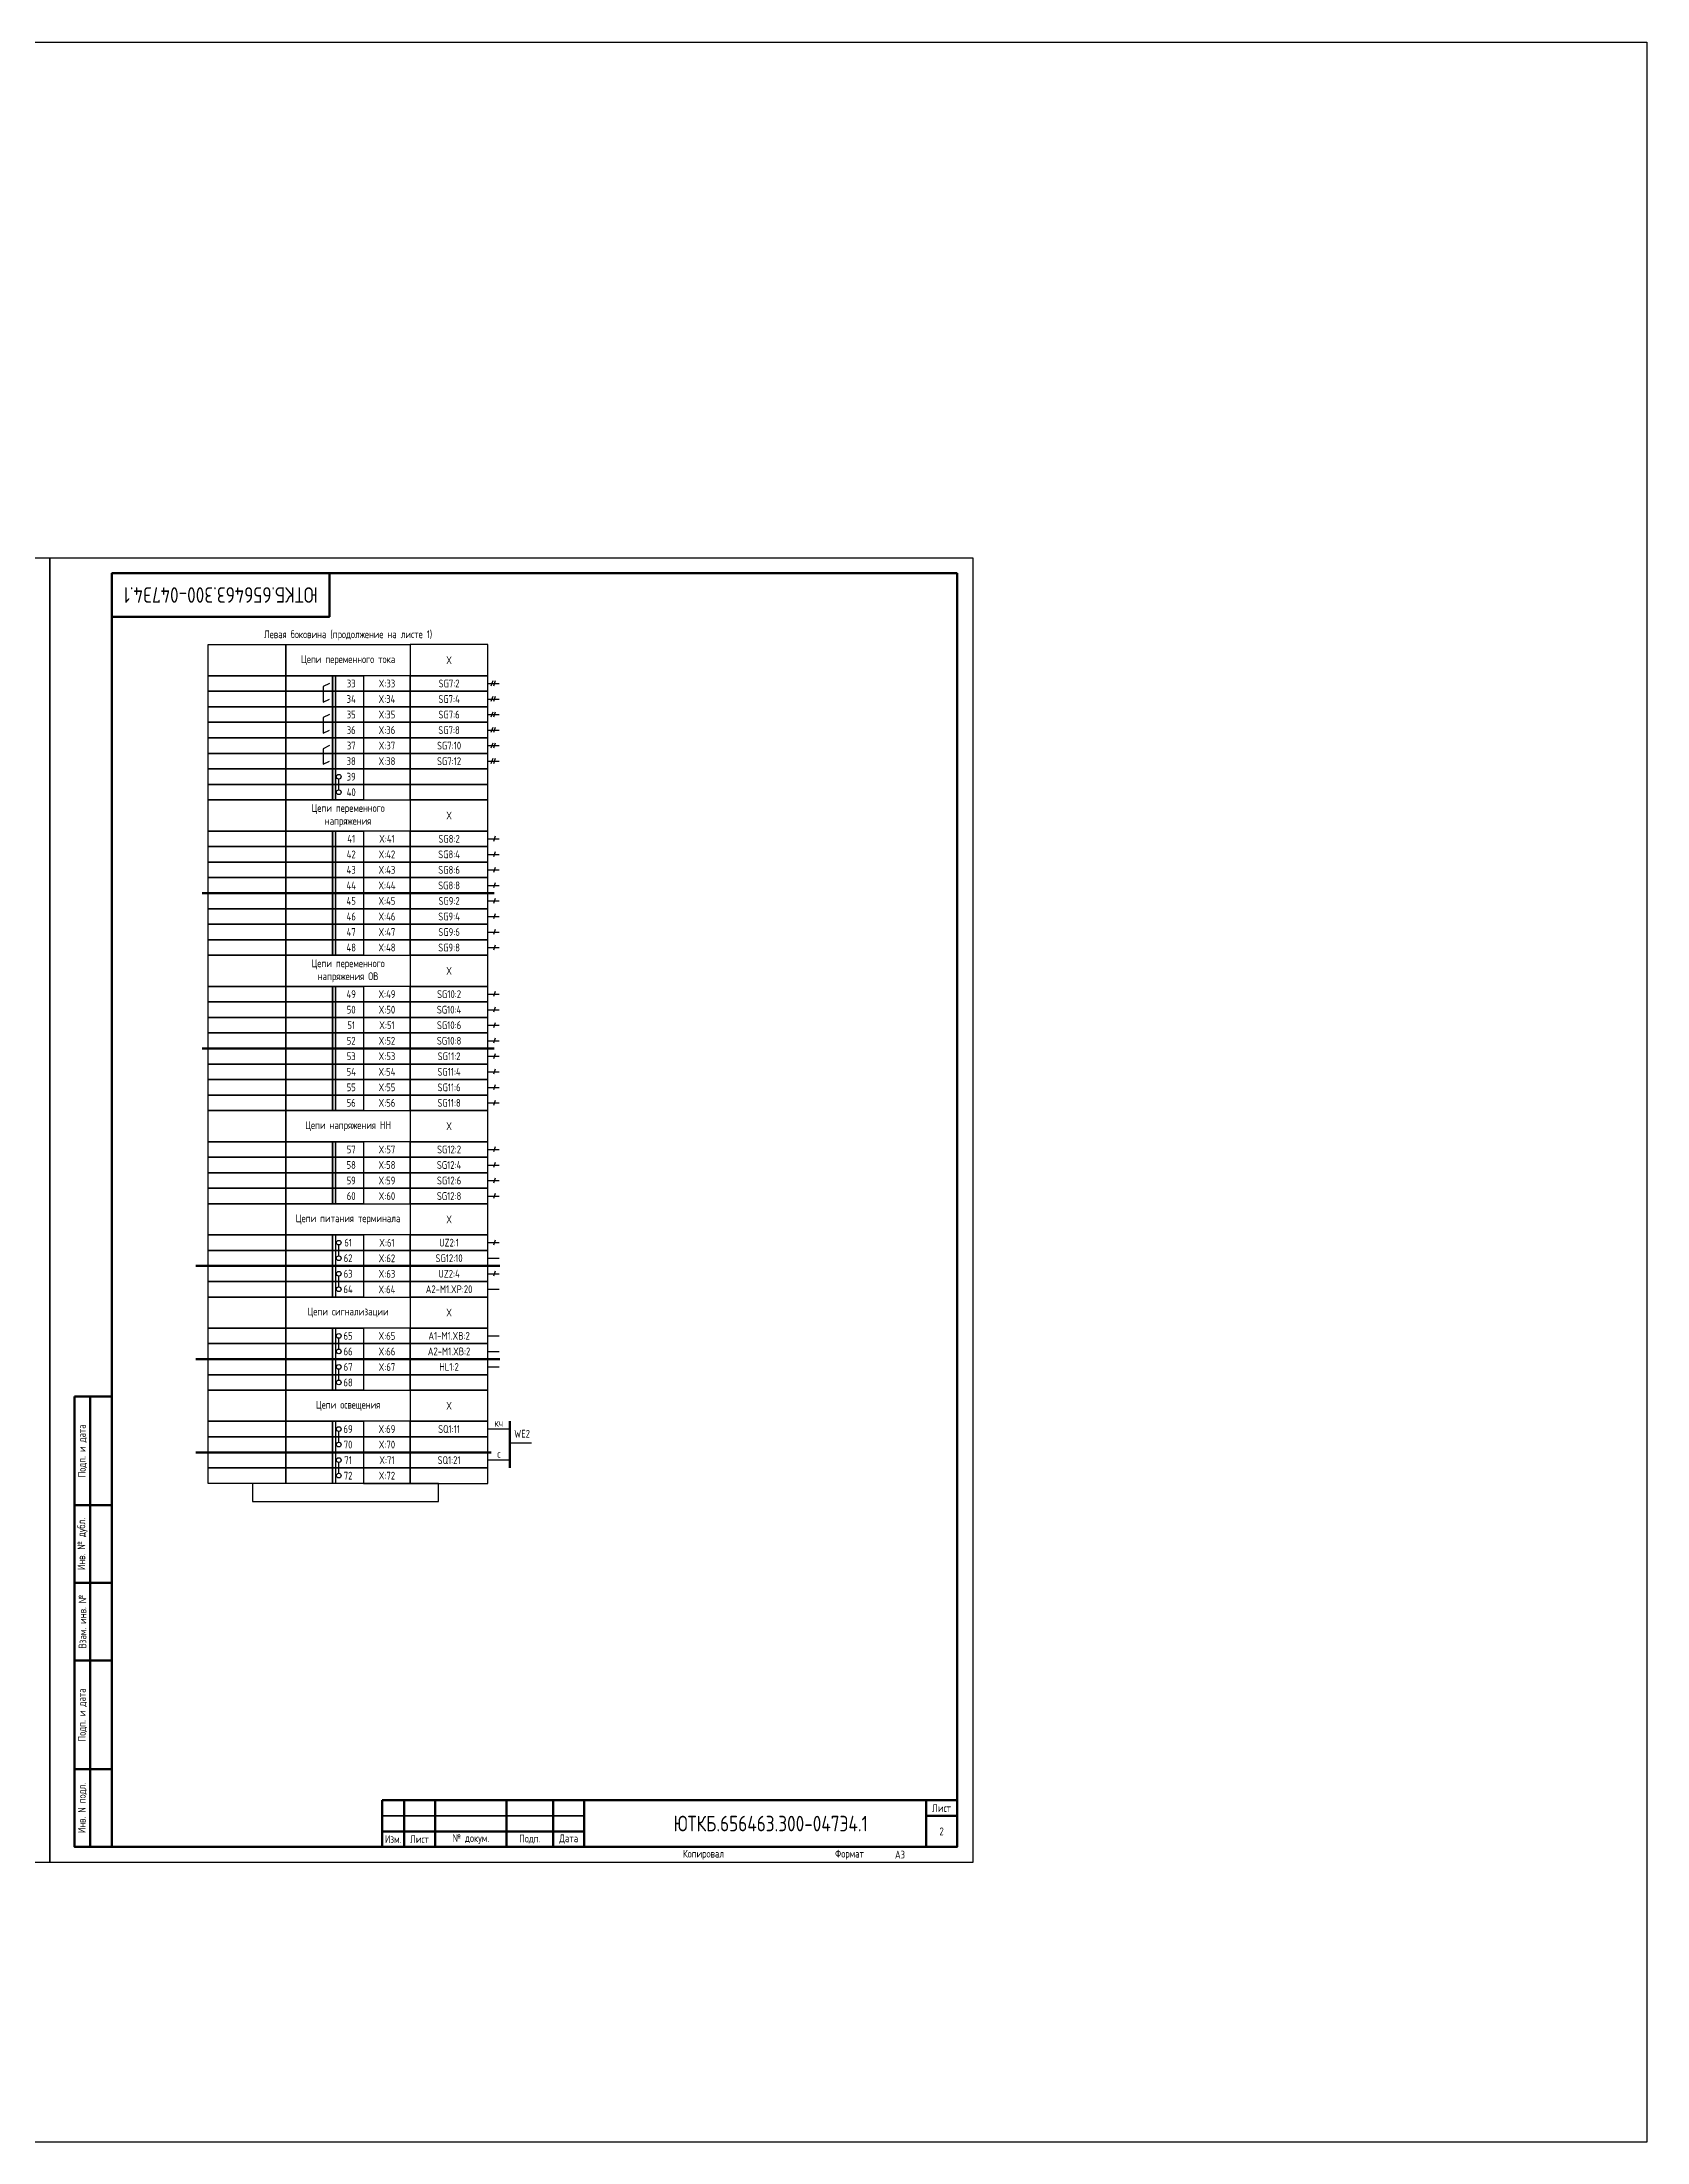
# Model space of a CAD drawing. Header units: millimetres. Extents: x -1036 to 3331, y -90 to 586.
# Drawn here: x 2814 to 3331, y -90 to 586 of the extents above; entities that cross this region are included whole.
import ezdxf

# ---------------------------------------------------------------- set-up
doc = ezdxf.new("R2010")
doc.units = ezdxf.units.MM
doc.styles.add('Gost_type_A', font='GOST_A.TTF')

# ---------------------------------------------------------------- blocks, each defined once
blk = doc.blocks.new('Штамп левый нижний')
at = {"lineweight": 50}
for points in [[(-12, 145), (-7, 145), (-7, 110), (-12, 110)], [(-7, 145), (0, 145), (0, 110), (-7, 110)], [(-12, 110), (-7, 110), (-7, 85), (-12, 85)], [(-7, 110), (0, 110), (0, 85), (-7, 85)], [(-12, 85), (-7, 85), (-7, 60), (-12, 60)], [(-7, 85), (0, 85), (0, 60), (-7, 60)], [(-12, 60), (-7, 60), (-7, 25), (-12, 25)], [(-7, 60), (0, 60), (0, 25), (-7, 25)], [(-12, 25), (-7, 25), (-7, 0), (-12, 0)], [(-7, 25), (0, 25), (0, 0), (-7, 0)]]:
    blk.add_lwpolyline(points, close=True, dxfattribs=at)
at = {"char_height": 2.5, "attachment_point": 5, "rotation": 90, "style": 'Gost_type_A'}
for s, insert, width in [('Подп. и дата', (-9.5, 127.5), 35), ('Инв. № дубл.', (-9.5, 97.5), 25), ('Взам. инв. №', (-9.5, 72.5), 25), ('Подп. и дата', (-9.5, 42.5), 35), ('Инв. N подл.', (-9.5, 12.5), 25)]:
    blk.add_mtext(s, dxfattribs=dict(at, insert=insert, width=width))
blk = doc.blocks.new('Штамп угловой верхний')
at = {"lineweight": 50}
blk.add_lwpolyline([(0, 0), (70, 0), (70, -14), (0, -14)], close=True, dxfattribs=at)
blk = doc.blocks.new('Штамп малый нижний')
at = {"lineweight": 50}
for points in [[(-185, 15), (-178, 15), (-178, 5), (-185, 5)], [(-178, 15), (-168, 15), (-168, 5), (-178, 5)], [(-168, 15), (-145, 15), (-145, 5), (-168, 5)], [(-145, 15), (-130, 15), (-130, 5), (-145, 5)], [(-130, 15), (-120, 15), (-120, 5), (-130, 5)], [(-120, 15), (-10, 15), (-10, 0), (-120, 0)], [(-10, 15), (0, 15), (0, 10), (-10, 10)], [(-10, 10), (0, 10), (0, 0), (-10, 0)], [(-185, 5), (-178, 5), (-178, 0), (-185, 0)], [(-178, 5), (-168, 5), (-168, 0), (-178, 0)], [(-168, 5), (-145, 5), (-145, 0), (-168, 0)], [(-145, 5), (-130, 5), (-130, 0), (-145, 0)], [(-130, 5), (-120, 5), (-120, 0), (-130, 0)]]:
    blk.add_lwpolyline(points, close=True, dxfattribs=at)
for points in [[(-185, 15), (-178, 15), (-178, 10), (-185, 10)], [(-178, 15), (-168, 15), (-168, 10), (-178, 10)], [(-168, 15), (-145, 15), (-145, 10), (-168, 10)], [(-145, 15), (-130, 15), (-130, 10), (-145, 10)], [(-130, 15), (-120, 15), (-120, 10), (-130, 10)], [(-185, 10), (-178, 10), (-178, 5), (-185, 5)], [(-178, 10), (-168, 10), (-168, 5), (-178, 5)], [(-168, 10), (-145, 10), (-145, 5), (-168, 5)], [(-145, 10), (-130, 10), (-130, 5), (-145, 5)], [(-130, 10), (-120, 10), (-120, 5), (-130, 5)]]:
    blk.add_lwpolyline(points, close=True)
at = {"char_height": 2.5, "style": 'Gost_type_A'}
for s, insert, width, attachment_point in [('Лист', (-5, 12.5), 10, 5), ('Изм.', (-181.5, 2.5), 7, 5), ('Лист', (-173, 2.5), 10, 5), ('№ докум.', (-156.5, 2.5), 23, 5), ('Подп.', (-137.5, 2.5), 15, 5), ('Дата', (-125, 2.5), 10, 5), ('Копировал', (-75, -2.53), 13.1202, 6), ('Формат', (-30, -2.53), 13.1202, 6)]:
    blk.add_mtext(s, dxfattribs=dict(at, insert=insert, width=width, attachment_point=attachment_point))

msp = doc.modelspace()

# ---------------------------------------------------------------- hatches: boundary and pattern name
h = msp.add_hatch(color=256)
h.dxf.hatch_style = 1
h.paths.add_polyline_path([(2909, 382), (2908, 382), (2908, 342), (2909, 342)])
h = msp.add_hatch(color=256)
h.dxf.hatch_style = 1
h.paths.add_polyline_path([(2909, 332), (2908, 332), (2908, 292), (2909, 292)])
h = msp.add_hatch(color=256)
h.dxf.hatch_style = 1
h.paths.add_polyline_path([(2909, 282), (2908, 282), (2908, 242), (2909, 242)])
h = msp.add_hatch(color=256)
h.dxf.hatch_style = 1
h.paths.add_polyline_path([(2909, 232), (2908, 232), (2908, 212), (2909, 212)])

# ---------------------------------------------------------------- linework, layer by layer
for p, q in [((2958, 379.5), (2961.62, 379.5)), ((2959.54, 380.31), (2958.96, 378.69)), ((2960.33, 380.31), (2959.75, 378.69)), ((2958, 374.5), (2961.62, 374.5)), ((2959.54, 375.31), (2958.96, 373.69)), ((2960.33, 375.31), (2959.75, 373.69)), ((2958, 369.5), (2961.62, 369.5)), ((2959.54, 370.31), (2958.96, 368.69)), ((2959.54, 365.31), (2958.96, 363.69)), ((2960.33, 370.31), (2959.75, 368.69)), ((2960.33, 365.31), (2959.75, 363.69)), ((2958, 364.5), (2961.62, 364.5)), ((2958, 359.5), (2961.62, 359.5)), ((2959.54, 360.31), (2958.96, 358.69)), ((2960.33, 360.31), (2959.75, 358.69)), ((2958, 354.5), (2961.62, 354.5)), ((2959.54, 355.31), (2958.96, 353.69)), ((2960.33, 355.31), (2959.75, 353.69)), ((2910, 345.25), (2910, 348.75)), ((2958, 329.5), (2961.62, 329.5)), ((2958, 324.5), (2961.62, 324.5)), ((2960.33, 330.31), (2959.75, 328.69)), ((2960.33, 325.31), (2959.75, 323.69)), ((2958, 319.5), (2961.62, 319.5)), ((2960.33, 320.31), (2959.75, 318.69)), ((2958, 314.5), (2961.62, 314.5)), ((2960.33, 315.31), (2959.75, 313.69)), ((2958, 309.5), (2961.62, 309.5)), ((2958, 304.5), (2961.62, 304.5)), ((2960.33, 310.31), (2959.75, 308.69)), ((2960.33, 305.31), (2959.75, 303.69)), ((2958, 299.5), (2961.62, 299.5)), ((2960.33, 300.31), (2959.75, 298.69)), ((2958, 294.5), (2961.62, 294.5)), ((2960.33, 295.31), (2959.75, 293.69)), ((2958, 279.5), (2961.62, 279.5)), ((2960.33, 280.31), (2959.75, 278.69)), ((2958, 274.5), (2961.62, 274.5)), ((2960.33, 275.31), (2959.75, 273.69)), ((2958, 269.5), (2961.62, 269.5)), ((2958, 264.5), (2961.62, 264.5)), ((2960.33, 270.31), (2959.75, 268.69)), ((2960.33, 265.31), (2959.75, 263.69)), ((2958, 259.5), (2961.62, 259.5)), ((2960.33, 260.31), (2959.75, 258.69)), ((2958, 254.5), (2961.62, 254.5)), ((2960.33, 255.31), (2959.75, 253.69)), ((2960.33, 250.31), (2959.75, 248.69)), ((2958, 249.5), (2961.62, 249.5)), ((2958, 244.5), (2961.62, 244.5)), ((2960.33, 245.31), (2959.75, 243.69)), ((2960.33, 230.31), (2959.75, 228.69)), ((2958, 229.5), (2961.62, 229.5)), ((2958, 224.5), (2961.62, 224.5)), ((2960.33, 225.31), (2959.75, 223.69)), ((2958, 219.5), (2961.62, 219.5)), ((2960.33, 220.31), (2959.75, 218.69)), ((2958, 214.5), (2961.62, 214.5)), ((2960.33, 215.31), (2959.75, 213.69)), ((2958, 199.5), (2961.62, 199.5)), ((2960.33, 200.31), (2959.75, 198.69)), ((2958, 194.5), (2961.62, 194.5)), ((2958, 189.5), (2961.62, 189.5)), ((2960.33, 190.31), (2959.75, 188.69)), ((2958, 184.5), (2961.62, 184.5)), ((2958, 169.5), (2961.62, 169.5)), ((2958, 164.5), (2961.62, 164.5)), ((2958, 159.5), (2961.62, 159.5)), ((2965, 139.5), (2958, 139.5)), ((2965, 139.5), (2965, 129.5)), ((2965, 129.5), (2958, 129.5)), ((2972, 135), (2965, 135))]:
    msp.add_line(p, q)
at = {"lineweight": 50}
for p, q in [((2866, 312), (2960, 312)), ((2866, 262), (2960, 262))]:
    msp.add_line(p, q, dxfattribs=at)
at = {"lineweight": -2}
for p, q in [((2910, 195.25), (2910, 198.75)), ((2910, 185.25), (2910, 188.75)), ((2910, 165.25), (2910, 168.75)), ((2910, 155.25), (2910, 158.75)), ((2910, 135.25), (2910, 138.75)), ((2910, 125.25), (2910, 128.75))]:
    msp.add_line(p, q, dxfattribs=at)
at = {"linetype": 'ByBlock', "lineweight": 60}
for p, q in [((2863.95, 192), (2961.87, 192)), ((2863.95, 162), (2961.87, 162)), ((2863.95, 132), (2959, 132))]:
    msp.add_line(p, q, dxfattribs=at)
at = {"color": 0, "linetype": 'ByBlock', "lineweight": 60}
msp.add_line((2965, 127), (2965, 142), dxfattribs=at)
for points in [[(-1036, 586), (3331, 586), (3331, -90), (-1036, -90)], [(2817, 420), (2817, 0), (2520, 0), (2520, 420)], [(3114, 420), (3114, 0), (2817, 0), (2817, 420)], [(2868, 392), (2893, 392), (2893, 382), (2868, 382)], [(2893, 392), (2933, 392), (2933, 382), (2893, 382)], [(2958, 392), (2933, 392), (2933, 382), (2958, 382)], [(2868, 382), (2893, 382), (2893, 377), (2868, 377)], [(2893, 382), (2908, 382), (2908, 377), (2893, 377)], [(2908, 382), (2918, 382), (2918, 377), (2908, 377)], [(2933, 382), (2918, 382), (2918, 377), (2933, 377)], [(2958, 382), (2933, 382), (2933, 377), (2958, 377)], [(2868, 377), (2893, 377), (2893, 372), (2868, 372)], [(2868, 372), (2893, 372), (2893, 367), (2868, 367)], [(2893, 377), (2908, 377), (2908, 372), (2893, 372)], [(2893, 372), (2908, 372), (2908, 367), (2893, 367)], [(2908, 377), (2918, 377), (2918, 372), (2908, 372)], [(2908, 372), (2918, 372), (2918, 367), (2908, 367)], [(2933, 377), (2918, 377), (2918, 372), (2933, 372)], [(2933, 372), (2918, 372), (2918, 367), (2933, 367)], [(2958, 377), (2933, 377), (2933, 372), (2958, 372)], [(2958, 372), (2933, 372), (2933, 367), (2958, 367)], [(2868, 367), (2893, 367), (2893, 362), (2868, 362)], [(2893, 367), (2908, 367), (2908, 362), (2893, 362)], [(2908, 367), (2918, 367), (2918, 362), (2908, 362)], [(2933, 367), (2918, 367), (2918, 362), (2933, 362)], [(2958, 367), (2933, 367), (2933, 362), (2958, 362)], [(2868, 362), (2893, 362), (2893, 357), (2868, 357)], [(2893, 362), (2908, 362), (2908, 357), (2893, 357)], [(2908, 362), (2918, 362), (2918, 357), (2908, 357)], [(2933, 362), (2918, 362), (2918, 357), (2933, 357)], [(2958, 362), (2933, 362), (2933, 357), (2958, 357)], [(2868, 357), (2893, 357), (2893, 352), (2868, 352)], [(2868, 352), (2893, 352), (2893, 347), (2868, 347)], [(2893, 357), (2908, 357), (2908, 352), (2893, 352)], [(2893, 352), (2908, 352), (2908, 347), (2893, 347)], [(2908, 357), (2918, 357), (2918, 352), (2908, 352)], [(2908, 352), (2918, 352), (2918, 347), (2908, 347)], [(2933, 357), (2918, 357), (2918, 352), (2933, 352)], [(2933, 352), (2918, 352), (2918, 347), (2933, 347)], [(2958, 357), (2933, 357), (2933, 352), (2958, 352)], [(2958, 352), (2933, 352), (2933, 347), (2958, 347)], [(2868, 347), (2893, 347), (2893, 342), (2868, 342)], [(2893, 347), (2908, 347), (2908, 342), (2893, 342)], [(2908, 347), (2918, 347), (2918, 342), (2908, 342)], [(2933, 347), (2918, 347), (2918, 342), (2933, 342)], [(2958, 347), (2933, 347), (2933, 342), (2958, 342)], [(2868, 342), (2893, 342), (2893, 332), (2868, 332)], [(2893, 342), (2933, 342), (2933, 332), (2893, 332)], [(2958, 342), (2933, 342), (2933, 332), (2958, 332)], [(2868, 332), (2893, 332), (2893, 327), (2868, 327)], [(2893, 332), (2908, 332), (2908, 327), (2893, 327)], [(2908, 332), (2918, 332), (2918, 327), (2908, 327)], [(2933, 332), (2918, 332), (2918, 327), (2933, 327)], [(2958, 332), (2933, 332), (2933, 327), (2958, 327)], [(2868, 327), (2893, 327), (2893, 322), (2868, 322)], [(2893, 327), (2908, 327), (2908, 322), (2893, 322)], [(2908, 327), (2918, 327), (2918, 322), (2908, 322)], [(2933, 327), (2918, 327), (2918, 322), (2933, 322)], [(2958, 327), (2933, 327), (2933, 322), (2958, 322)], [(2868, 322), (2893, 322), (2893, 317), (2868, 317)], [(2893, 322), (2908, 322), (2908, 317), (2893, 317)], [(2908, 322), (2918, 322), (2918, 317), (2908, 317)], [(2933, 322), (2918, 322), (2918, 317), (2933, 317)], [(2958, 322), (2933, 322), (2933, 317), (2958, 317)], [(2868, 317), (2893, 317), (2893, 312), (2868, 312)], [(2868, 312), (2893, 312), (2893, 307), (2868, 307)], [(2893, 317), (2908, 317), (2908, 312), (2893, 312)], [(2893, 312), (2908, 312), (2908, 307), (2893, 307)], [(2908, 317), (2918, 317), (2918, 312), (2908, 312)], [(2908, 312), (2918, 312), (2918, 307), (2908, 307)], [(2933, 317), (2918, 317), (2918, 312), (2933, 312)], [(2933, 312), (2918, 312), (2918, 307), (2933, 307)], [(2958, 317), (2933, 317), (2933, 312), (2958, 312)], [(2958, 312), (2933, 312), (2933, 307), (2958, 307)], [(2868, 307), (2893, 307), (2893, 302), (2868, 302)], [(2893, 307), (2908, 307), (2908, 302), (2893, 302)], [(2908, 307), (2918, 307), (2918, 302), (2908, 302)], [(2933, 307), (2918, 307), (2918, 302), (2933, 302)], [(2958, 307), (2933, 307), (2933, 302), (2958, 302)], [(2868, 302), (2893, 302), (2893, 297), (2868, 297)], [(2893, 302), (2908, 302), (2908, 297), (2893, 297)], [(2908, 302), (2918, 302), (2918, 297), (2908, 297)], [(2933, 302), (2918, 302), (2918, 297), (2933, 297)], [(2958, 302), (2933, 302), (2933, 297), (2958, 297)], [(2868, 297), (2893, 297), (2893, 292), (2868, 292)], [(2868, 292), (2893, 292), (2893, 282), (2868, 282)], [(2893, 297), (2908, 297), (2908, 292), (2893, 292)], [(2893, 292), (2933, 292), (2933, 282), (2893, 282)], [(2908, 297), (2918, 297), (2918, 292), (2908, 292)], [(2933, 297), (2918, 297), (2918, 292), (2933, 292)], [(2958, 297), (2933, 297), (2933, 292), (2958, 292)], [(2958, 292), (2933, 292), (2933, 282), (2958, 282)], [(2868, 282), (2893, 282), (2893, 277), (2868, 277)], [(2893, 282), (2908, 282), (2908, 277), (2893, 277)], [(2908, 282), (2918, 282), (2918, 277), (2908, 277)], [(2933, 282), (2918, 282), (2918, 277), (2933, 277)], [(2958, 282), (2933, 282), (2933, 277), (2958, 277)], [(2868, 277), (2893, 277), (2893, 272), (2868, 272)], [(2868, 272), (2893, 272), (2893, 267), (2868, 267)], [(2893, 277), (2908, 277), (2908, 272), (2893, 272)], [(2893, 272), (2908, 272), (2908, 267), (2893, 267)], [(2908, 277), (2918, 277), (2918, 272), (2908, 272)], [(2908, 272), (2918, 272), (2918, 267), (2908, 267)], [(2933, 277), (2918, 277), (2918, 272), (2933, 272)], [(2933, 272), (2918, 272), (2918, 267), (2933, 267)], [(2958, 277), (2933, 277), (2933, 272), (2958, 272)], [(2958, 272), (2933, 272), (2933, 267), (2958, 267)], [(2868, 267), (2893, 267), (2893, 262), (2868, 262)], [(2893, 267), (2908, 267), (2908, 262), (2893, 262)], [(2908, 267), (2918, 267), (2918, 262), (2908, 262)], [(2933, 267), (2918, 267), (2918, 262), (2933, 262)], [(2958, 267), (2933, 267), (2933, 262), (2958, 262)], [(2868, 262), (2893, 262), (2893, 257), (2868, 257)], [(2868, 257), (2893, 257), (2893, 252), (2868, 252)], [(2893, 262), (2908, 262), (2908, 257), (2893, 257)], [(2893, 257), (2908, 257), (2908, 252), (2893, 252)], [(2908, 262), (2918, 262), (2918, 257), (2908, 257)], [(2908, 257), (2918, 257), (2918, 252), (2908, 252)], [(2933, 262), (2918, 262), (2918, 257), (2933, 257)], [(2933, 257), (2918, 257), (2918, 252), (2933, 252)], [(2958, 262), (2933, 262), (2933, 257), (2958, 257)], [(2958, 257), (2933, 257), (2933, 252), (2958, 252)], [(2868, 252), (2893, 252), (2893, 247), (2868, 247)], [(2893, 252), (2908, 252), (2908, 247), (2893, 247)], [(2908, 252), (2918, 252), (2918, 247), (2908, 247)], [(2933, 252), (2918, 252), (2918, 247), (2933, 247)], [(2958, 252), (2933, 252), (2933, 247), (2958, 247)], [(2868, 247), (2893, 247), (2893, 242), (2868, 242)], [(2893, 247), (2908, 247), (2908, 242), (2893, 242)], [(2908, 247), (2918, 247), (2918, 242), (2908, 242)], [(2933, 247), (2918, 247), (2918, 242), (2933, 242)], [(2958, 247), (2933, 247), (2933, 242), (2958, 242)], [(2868, 242), (2893, 242), (2893, 232), (2868, 232)], [(2893, 242), (2933, 242), (2933, 232), (2893, 232)], [(2958, 242), (2933, 242), (2933, 232), (2958, 232)], [(2868, 232), (2893, 232), (2893, 227), (2868, 227)], [(2893, 232), (2908, 232), (2908, 227), (2893, 227)], [(2908, 232), (2918, 232), (2918, 227), (2908, 227)], [(2933, 232), (2918, 232), (2918, 227), (2933, 227)], [(2958, 232), (2933, 232), (2933, 227), (2958, 227)], [(2868, 227), (2893, 227), (2893, 222), (2868, 222)], [(2893, 227), (2908, 227), (2908, 222), (2893, 222)], [(2908, 227), (2918, 227), (2918, 222), (2908, 222)], [(2933, 227), (2918, 227), (2918, 222), (2933, 222)], [(2958, 227), (2933, 227), (2933, 222), (2958, 222)], [(2868, 222), (2893, 222), (2893, 217), (2868, 217)], [(2868, 217), (2893, 217), (2893, 212), (2868, 212)], [(2893, 222), (2908, 222), (2908, 217), (2893, 217)], [(2893, 217), (2908, 217), (2908, 212), (2893, 212)], [(2908, 222), (2918, 222), (2918, 217), (2908, 217)], [(2908, 217), (2918, 217), (2918, 212), (2908, 212)], [(2933, 222), (2918, 222), (2918, 217), (2933, 217)], [(2933, 217), (2918, 217), (2918, 212), (2933, 212)], [(2958, 222), (2933, 222), (2933, 217), (2958, 217)], [(2958, 217), (2933, 217), (2933, 212), (2958, 212)], [(2868, 212), (2893, 212), (2893, 202), (2868, 202)], [(2893, 212), (2933, 212), (2933, 202), (2893, 202)], [(2958, 212), (2933, 212), (2933, 202), (2958, 202)], [(2868, 202), (2893, 202), (2893, 197), (2868, 197)], [(2868, 197), (2893, 197), (2893, 192), (2868, 192)], [(2893, 202), (2908, 202), (2908, 197), (2893, 197)], [(2893, 197), (2908, 197), (2908, 192), (2893, 192)], [(2908, 202), (2918, 202), (2918, 197), (2908, 197)], [(2908, 202), (2909, 202), (2909, 182), (2908, 182)], [(2908, 197), (2918, 197), (2918, 192), (2908, 192)], [(2933, 202), (2918, 202), (2918, 197), (2933, 197)], [(2933, 197), (2918, 197), (2918, 192), (2933, 192)], [(2958, 202), (2933, 202), (2933, 197), (2958, 197)], [(2958, 197), (2933, 197), (2933, 192), (2958, 192)], [(2868, 192), (2893, 192), (2893, 187), (2868, 187)], [(2893, 192), (2908, 192), (2908, 187), (2893, 187)], [(2908, 192), (2918, 192), (2918, 187), (2908, 187)], [(2933, 192), (2918, 192), (2918, 187), (2933, 187)], [(2958, 192), (2933, 192), (2933, 187), (2958, 187)], [(2868, 187), (2893, 187), (2893, 182), (2868, 182)], [(2893, 187), (2908, 187), (2908, 182), (2893, 182)], [(2908, 187), (2918, 187), (2918, 182), (2908, 182)], [(2933, 187), (2918, 187), (2918, 182), (2933, 182)], [(2958, 187), (2933, 187), (2933, 182), (2958, 182)], [(2868, 182), (2893, 182), (2893, 172), (2868, 172)], [(2893, 182), (2933, 182), (2933, 172), (2893, 172)], [(2958, 182), (2933, 182), (2933, 172), (2958, 172)], [(2868, 172), (2893, 172), (2893, 167), (2868, 167)], [(2893, 172), (2908, 172), (2908, 167), (2893, 167)], [(2908, 172), (2918, 172), (2918, 167), (2908, 167)], [(2908, 172), (2909, 172), (2909, 152), (2908, 152)], [(2933, 172), (2918, 172), (2918, 167), (2933, 167)], [(2958, 172), (2933, 172), (2933, 167), (2958, 167)], [(2868, 167), (2893, 167), (2893, 157), (2868, 157)], [(2893, 167), (2908, 167), (2908, 157), (2893, 157)], [(2908, 167), (2918, 167), (2918, 157), (2908, 157)], [(2933, 167), (2918, 167), (2918, 157), (2933, 157)], [(2958, 167), (2933, 167), (2933, 157), (2958, 157)], [(2868, 162), (2893, 162), (2893, 157), (2868, 157)], [(2868, 157), (2893, 157), (2893, 152), (2868, 152)], [(2893, 162), (2908, 162), (2908, 157), (2893, 157)], [(2893, 157), (2908, 157), (2908, 152), (2893, 152)], [(2908, 162), (2918, 162), (2918, 157), (2908, 157)], [(2908, 157), (2918, 157), (2918, 152), (2908, 152)], [(2933, 162), (2918, 162), (2918, 157), (2933, 157)], [(2933, 157), (2918, 157), (2918, 152), (2933, 152)], [(2958, 162), (2933, 162), (2933, 157), (2958, 157)], [(2958, 157), (2933, 157), (2933, 152), (2958, 152)], [(2868, 152), (2893, 152), (2893, 142), (2868, 142)], [(2893, 152), (2933, 152), (2933, 142), (2893, 142)], [(2958, 152), (2933, 152), (2933, 142), (2958, 142)], [(2868, 142), (2893, 142), (2893, 137), (2868, 137)], [(2893, 142), (2908, 142), (2908, 137), (2893, 137)], [(2908, 142), (2918, 142), (2918, 137), (2908, 137)], [(2908, 142), (2909, 142), (2909, 122), (2908, 122)], [(2933, 142), (2918, 142), (2918, 137), (2933, 137)], [(2958, 142), (2933, 142), (2933, 137), (2958, 137)], [(2868, 137), (2893, 137), (2893, 132), (2868, 132)], [(2893, 137), (2908, 137), (2908, 132), (2893, 132)], [(2908, 137), (2918, 137), (2918, 132), (2908, 132)], [(2933, 137), (2918, 137), (2918, 132), (2933, 132)], [(2958, 137), (2933, 137), (2933, 132), (2958, 132)], [(2868, 132), (2893, 132), (2893, 127), (2868, 127)], [(2893, 132), (2908, 132), (2908, 127), (2893, 127)], [(2908, 132), (2918, 132), (2918, 127), (2908, 127)], [(2933, 132), (2918, 132), (2918, 127), (2933, 127)], [(2958, 132), (2933, 132), (2933, 127), (2958, 127)], [(2868, 127), (2893, 127), (2893, 122), (2868, 122)], [(2882.22, 116.23), (2942.06, 116.23), (2942.06, 122), (2882.22, 122)], [(2893, 127), (2908, 127), (2908, 122), (2893, 122)], [(2908, 127), (2918, 127), (2918, 122), (2908, 122)], [(2933, 127), (2918, 127), (2918, 122), (2933, 122)], [(2958, 127), (2933, 127), (2933, 122), (2958, 122)]]:
    msp.add_lwpolyline(points, close=True)
at = {"lineweight": 50}
msp.add_lwpolyline([(3109, 415), (3109, 5), (2837, 5), (2837, 415)], close=True, dxfattribs=at)
for points in [[(2907, 379.5), (2905, 378.5), (2905, 373.5), (2907, 374.5)], [(2908, 342), (2908, 382), (2909, 382), (2909, 342)], [(2907, 369.5), (2905, 368.5), (2905, 363.5), (2907, 364.5)], [(2907, 359.5), (2905, 358.5), (2905, 353.5), (2907, 354.5)], [(2908, 292), (2908, 332), (2909, 332), (2909, 292)], [(2908, 242), (2908, 282), (2909, 282), (2909, 242)], [(2908, 212), (2908, 232), (2909, 232), (2909, 212)]]:
    msp.add_lwpolyline(points)
for centre in [(2910, 349.5), (2910, 344.5)]:
    msp.add_circle(centre, 0.75)
at = {"lineweight": -2}
for centre in [(2910, 199.5), (2910, 194.5), (2910, 189.5), (2910, 184.5), (2910, 169.5), (2910, 164.5), (2910, 159.5), (2910, 154.5), (2910, 139.5), (2910, 134.5), (2910, 129.5), (2910, 124.5)]:
    msp.add_circle(centre, 0.75, dxfattribs=at)

# ---------------------------------------------------------------- block references
for name, p in [('Штамп угловой верхний', (2837, 415)), ('Штамп малый нижний', (3109, 5))]:
    msp.add_blockref(name, p)
at = {"color": 1}
msp.add_blockref('Штамп левый нижний', (2837, 5), dxfattribs=at)

# ---------------------------------------------------------------- texts
at = {"insert": (2872, 408), "char_height": 5, "width": 70, "attachment_point": 5, "rotation": 180, "style": 'Gost_type_A'}
msp.add_mtext('ЮТКБ.656463.300-047Э4.1', dxfattribs=at)
at = {"style": 'Gost_type_A'}
for s, insert, char_height, width, attachment_point in [('Левая боковина (продолжение на листе 1)', (2913, 395), 2.5, 90, 5), ('Цепи переменного тока', (2913, 387), 2.5, 40, 5), ('X', (2945.5, 387), 2.5, 25, 5), ('SG7:2', (2945.5, 379.5), 2.5, 25, 5), ('SG7:4', (2945.5, 374.5), 2.5, 25, 5), ('SG7:8', (2945.5, 364.5), 2.5, 25, 5), ('SG7:6', (2945.5, 369.5), 2.5, 25, 5), ('SG7:10', (2945.5, 359.5), 2.5, 25, 5), ('SG7:12', (2945.5, 354.5), 2.5, 25, 5), ('Цепи переменного\\Pнапряжения', (2913, 337), 2.5, 40, 5), ('X', (2945.5, 337), 2.5, 25, 5), ('SG8:4', (2945.5, 324.5), 2.5, 25, 5), ('SG8:2', (2945.5, 329.5), 2.5, 25, 5), ('SG8:6', (2945.5, 319.5), 2.5, 25, 5), ('SG8:8', (2945.5, 314.5), 2.5, 25, 5), ('SG9:4', (2945.5, 304.5), 2.5, 25, 5), ('SG9:2', (2945.5, 309.5), 2.5, 25, 5), ('SG9:6', (2945.5, 299.5), 2.5, 25, 5), ('SG9:8', (2945.5, 294.5), 2.5, 25, 5), ('Цепи переменного\\Pнапряжения ОВ', (2913, 287), 2.5, 40, 5), ('X', (2945.5, 287), 2.5, 25, 5), ('SG10:2', (2945.5, 279.5), 2.5, 25, 5), ('SG10:4', (2945.5, 274.5), 2.5, 25, 5), ('SG10:6', (2945.5, 269.5), 2.5, 25, 5), ('SG10:8', (2945.5, 264.5), 2.5, 25, 5), ('SG11:2', (2945.5, 259.5), 2.5, 25, 5), ('SG11:4', (2945.5, 254.5), 2.5, 25, 5), ('SG11:6', (2945.5, 249.5), 2.5, 25, 5), ('SG11:8', (2945.5, 244.5), 2.5, 25, 5), ('Цепи напряжения НН ', (2913, 237), 2.5, 40, 5), ('X', (2945.5, 237), 2.5, 25, 5), ('SG12:2', (2945.5, 229.5), 2.5, 25, 5), ('SG12:4', (2945.5, 224.5), 2.5, 25, 5), ('SG12:6', (2945.5, 219.5), 2.5, 25, 5), ('SG12:8', (2945.5, 214.5), 2.5, 25, 5), ('Цепи питания терминала', (2913, 207), 2.5, 40, 5), ('X', (2945.5, 207), 2.5, 25, 5), ('UZ2:1', (2945.5, 199.5), 2.5, 25, 5), ('SG12:10', (2945.5, 194.5), 2.5, 25, 5), ('UZ2:4', (2945.5, 189.5), 2.5, 25, 5), ('A2-M1.XP:20', (2945.5, 184.5), 2.5, 25, 5), ('Цепи сигнализации', (2913, 177), 2.5, 40, 5), ('X', (2945.5, 177), 2.5, 25, 5), ('A1-М1.XВ:2', (2945.5, 169.5), 2.5, 25, 5), ('A2-М1.XВ:2', (2945.5, 164.5), 2.5, 25, 5), ('HL1:2', (2945.5, 159.5), 2.5, 25, 5), ('Цепи освещения', (2913, 147), 2.5, 40, 5), ('X', (2945.5, 147), 2.5, 25, 5), ('кч', (2961.5, 141.5), 2.5, 7, 5), ('SQ1:11', (2945.5, 139.5), 2.5, 25, 5), ('WE2', (2969, 138), 2.5, 7, 5), ('SQ1:21', (2945.5, 129.5), 2.5, 25, 5), ('с', (2961.5, 131.5), 2.5, 7, 5), ('ЮТКБ.656463.300-047Э4.1', (3049, 12.5), 5, 120, 5), ('2', (3104, 10), 2.5, 10, 5), ('A3', (3089, 2.5), 2.5, 20, 4), ('A3', (3089, 2.5), 2.5, 20, 4)]:
    msp.add_mtext(s, dxfattribs=dict(at, insert=insert, char_height=char_height, width=width, attachment_point=attachment_point))
at = {"ltscale": 10, "char_height": 2.5, "attachment_point": 5, "style": 'Gost_type_A'}
for s, insert, width in [('33', (2914, 379.5), 8), ('X:33', (2925.5, 379.5), 15), ('34', (2914, 374.5), 8), ('X:34', (2925.5, 374.5), 15), ('35', (2914, 369.5), 8), ('36', (2914, 364.5), 8), ('X:35', (2925.5, 369.5), 15), ('X:36', (2925.5, 364.5), 15), ('37', (2914, 359.5), 8), ('X:37', (2925.5, 359.5), 15), ('38', (2914, 354.5), 8), ('X:38', (2925.5, 354.5), 15), ('39', (2914, 349.5), 8), ('40', (2914, 344.5), 8), ('42', (2914, 324.5), 8), ('41', (2914, 329.5), 8), ('X:42', (2925.5, 324.5), 15), ('X:41', (2925.5, 329.5), 15), ('43', (2914, 319.5), 8), ('X:43', (2925.5, 319.5), 15), ('44', (2914, 314.5), 8), ('X:44', (2925.5, 314.5), 15), ('45', (2914, 309.5), 8), ('46', (2914, 304.5), 8), ('X:45', (2925.5, 309.5), 15), ('X:46', (2925.5, 304.5), 15), ('47', (2914, 299.5), 8), ('X:47', (2925.5, 299.5), 15), ('48', (2914, 294.5), 8), ('X:48', (2925.5, 294.5), 15), ('49', (2914, 279.5), 8), ('X:49', (2925.5, 279.5), 15), ('50', (2914, 274.5), 8), ('51', (2914, 269.5), 8), ('X:50', (2925.5, 274.5), 15), ('X:51', (2925.5, 269.5), 15), ('52', (2914, 264.5), 8), ('X:52', (2925.5, 264.5), 15), ('53', (2914, 259.5), 8), ('X:53', (2925.5, 259.5), 15), ('54', (2914, 254.5), 8), ('55', (2914, 249.5), 8), ('X:54', (2925.5, 254.5), 15), ('X:55', (2925.5, 249.5), 15), ('56', (2914, 244.5), 8), ('X:56', (2925.5, 244.5), 15), ('57', (2914, 229.5), 8), ('X:57', (2925.5, 229.5), 15), ('58', (2914, 224.5), 8), ('X:58', (2925.5, 224.5), 15), ('59', (2914, 219.5), 8), ('X:59', (2925.5, 219.5), 15), ('60', (2914, 214.5), 8), ('X:60', (2925.5, 214.5), 15), ('61', (2913, 199.5), 13), ('X:61', (2925.5, 199.47), 15), ('63', (2913, 189.5), 13), ('62', (2913, 194.5), 13), ('X:63', (2925.5, 189.47), 15), ('X:62', (2925.5, 194.47), 15), ('64', (2913, 184.5), 13), ('X:64', (2925.5, 184.47), 15), ('65', (2913, 169.5), 13), ('X:65', (2925.5, 169.47), 15), ('66', (2913, 164.5), 13), ('X:66', (2925.5, 164.47), 15), ('68', (2913, 154.5), 13), ('67', (2913, 159.5), 13), ('X:67', (2925.5, 159.47), 15), ('69', (2913, 139.5), 13), ('70', (2913, 134.5), 13), ('X:69', (2925.5, 139.5), 15), ('X:70', (2925.5, 134.5), 15), ('71', (2913, 129.5), 13), ('X:71', (2925.5, 129.5), 15), ('72', (2913, 124.5), 13), ('X:72', (2925.5, 124.5), 15)]:
    msp.add_mtext(s, dxfattribs=dict(at, insert=insert, width=width))

doc.saveas('drawing.dxf')
